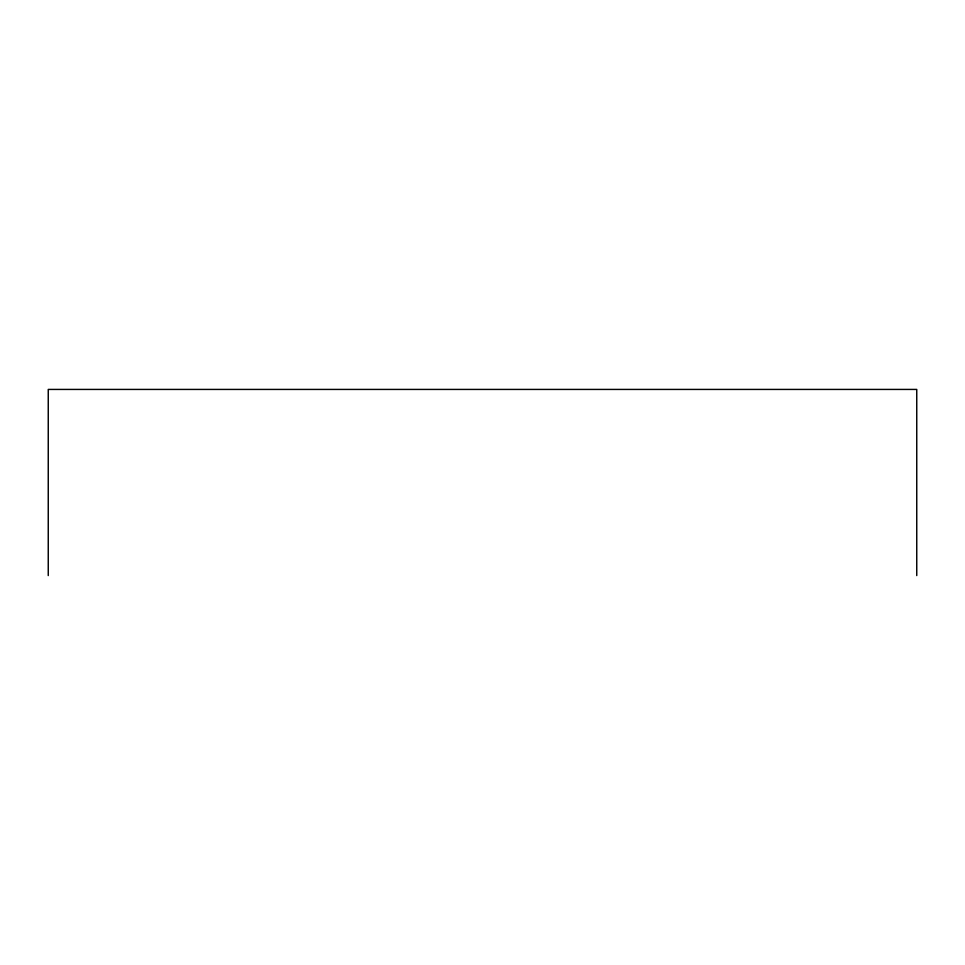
<?xml version="1.0" encoding="UTF-8"?>
<svg xmlns="http://www.w3.org/2000/svg" width="965" height="965" viewBox="0 0 965 965"><rect width="100%" height="100%" fill="white"/><g stroke="black" fill="none" stroke-linecap="round" stroke-linejoin="round"><path stroke-width="1.45" d="M916.75 575.574L916.75 389.426L48.25 389.426L48.25 575.574"/></g></svg>
